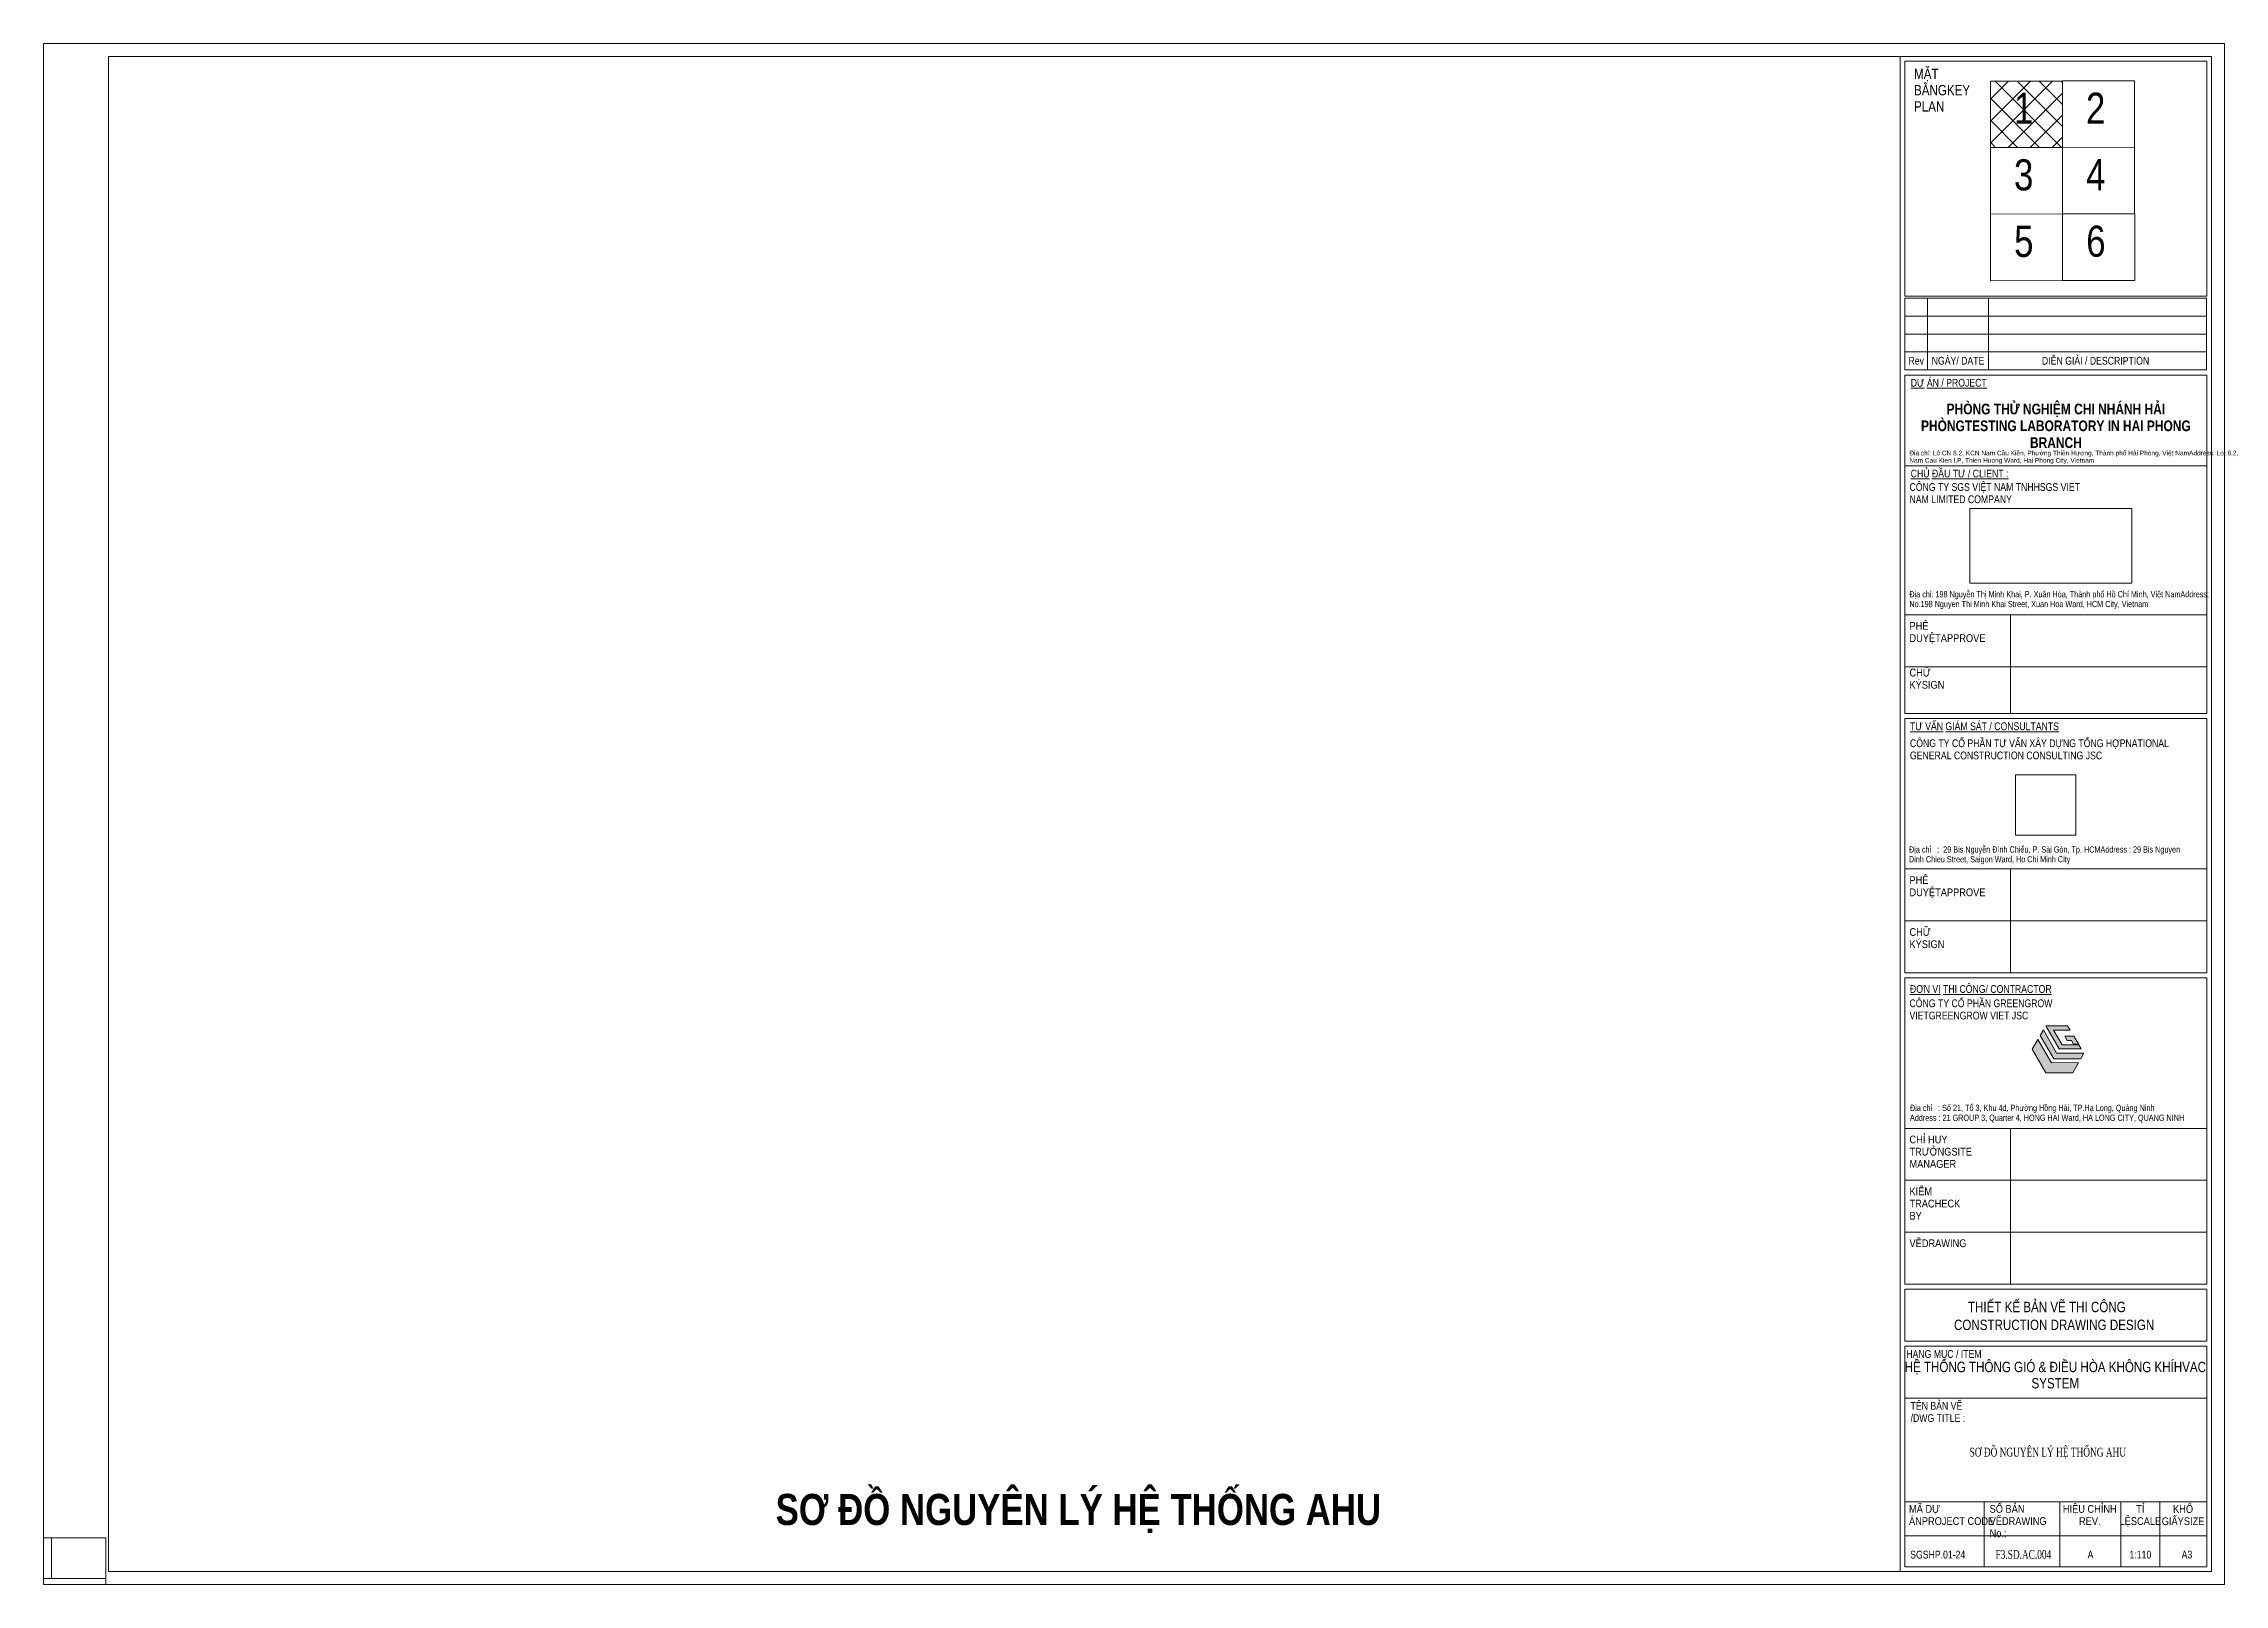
# Paper-space layout 'Layout1' of a CAD drawing. Header units: millimetres. Extents: x 0 to 421, y 0 to 297.
# The model-space entities are those that its viewports show. They can reach past a viewport. Long polylines and large blocks are cut down to what shows.
import ezdxf

# ---------------------------------------------------------------- set-up
doc = ezdxf.new("R2010")
doc.units = ezdxf.units.MM
doc.linetypes.add('IMPORT-DASHED _2_', pattern=[19.05, 12.7, -6.35])
doc.layers.add('G-ANNO-TTLB', color=7, linetype='Continuous', lineweight=9)
doc.layers.add('G-IMPT', color=7, linetype='Continuous', lineweight=9, true_color=0x007f3f)
doc.layers.add('SGSHP_01-24-DW-AC-00-109-Rev_00-SCHEMATIC DIAGRAM DUCTING OF AHU _ PAU SYSTEM FOR H_N LAB_dwg _2_', color=7, linetype='Continuous', lineweight=5, true_color=0x767676)
doc.styles.add('Arial_10', font='arial.ttf', dxfattribs={"width": 0.8, "height": 2})
doc.styles.add('Arial_12', font='arial.ttf', dxfattribs={"width": 0.85, "height": 1.5})
doc.styles.add('Arial_13', font='arial.ttf', dxfattribs={"width": 0.8, "height": 1.5})
doc.styles.add('Arial_14', font='arial.ttf', dxfattribs={"width": 0.8, "height": 1.5})
doc.styles.add('Arial_15', font='arial.ttf', dxfattribs={"width": 0.8, "height": 1.2})
doc.styles.add('Arial_16', font='arial.ttf', dxfattribs={"width": 0.8, "height": 0.9})
doc.styles.add('Arial_17', font='arial.ttf', dxfattribs={"width": 0.8, "height": 6})
doc.styles.add('Arial_B', font='arialbd.ttf', dxfattribs={"width": 0.8, "height": 6})
doc.styles.add('Arial_B_1', font='arialbd.ttf', dxfattribs={"width": 0.8, "height": 2.063492})
doc.styles.add('Times New Roman', font='times.ttf', dxfattribs={"width": 0.7, "height": 1.7})
picture_1 = doc.add_image_def('image1.jpg', size_in_pixel=(712, 327))
picture_2 = doc.add_image_def('image2.jpg', size_in_pixel=(2048, 2048))

# ---------------------------------------------------------------- blocks, each defined once
blk = doc.blocks.new('AK_KHUNG TÊN_A3-HVAC - FRAME-A3-KHUNG SGS - HVAC_dwg-3172898-SƠ ĐỒ NGUYÊN LÝ HỆ THỐNG AHU')
at = {"layer": 'G-IMPT'}
h = blk.add_hatch(color=256, dxfattribs=at)
h.paths.add_polyline_path([(387.14, 100.55), (384.55, 105.05), (383.42, 103.19), (386.07, 98.63), (391.26, 98.63), (392.35, 100.6)])
h.paths.add_polyline_path([(393.42, 102.4), (388.16, 102.4), (385.59, 106.89), (384.95, 105.81), (387.6, 101.29), (392.82, 101.29)])
h.paths.add_polyline_path([(391.5, 105.66), (389.74, 105.65), (390.19, 104.85), (391.04, 104.85), (391.41, 104.13), (392.41, 104.13)])
h.paths.add_polyline_path([(388.66, 103.22), (386.05, 107.64), (390.28, 107.64), (390.77, 106.86), (387.57, 106.86), (389.25, 104.02), (392.44, 104.02), (392.9, 103.22)])
at = {"layer": 'G-IMPT', "color": 7}
for p, q in [((417.05, 244.46), (358.9, 244.46)), ((363.27, 235.84), (363.27, 247.91)), ((417.05, 241.01), (358.9, 241.01)), ((417.05, 237.56), (358.9, 237.56)), ((363.27, 234.11), (363.27, 235.84)), ((417.1, 215.61), (358.9, 215.61)), ((417.1, 186.9), (358.9, 186.9)), ((379.24, 167.9), (379.24, 186.9)), ((417.1, 176.9), (358.9, 176.9)), ((417.1, 137.9), (358.9, 137.9)), ((379.24, 117.9), (379.24, 137.9)), ((417.1, 127.9), (358.9, 127.9)), ((417.1, 87.9), (358.9, 87.9)), ((379.24, 57.9), (379.24, 87.9)), ((417.1, 77.9), (358.9, 77.9)), ((417.1, 67.9), (358.9, 67.9)), ((417.1, 35.9), (358.9, 35.9)), ((417.1, 15.9), (358.9, 15.9)), ((374.16, 15.9), (374.16, 3.4)), ((388.8, 15.9), (388.8, 3.4)), ((400.54, 15.9), (400.54, 3.4)), ((408.04, 3.4), (408.04, 15.9)), ((358.9, 9.34), (417.1, 9.34))]:
    blk.add_line(p, q, dxfattribs=at)
at = {"layer": 'G-IMPT', "color": 7, "flags": 128}
for points in [[(0, 294.5), (0, 297), (2.5, 297)], [(420.5, 294.5), (420.5, 297), (418, 297)], [(375.02, 234.11), (375.02, 235.84), (375.02, 247.91)], [(417.1, 117.9), (417.1, 166.9), (358.9, 166.9), (358.9, 117.9), (417.1, 117.9), (358.9, 117.9)], [(0, 2.5), (0, 0), (2.5, 0)], [(420.5, 2.5), (420.5, 0), (418, 0)]]:
    blk.add_lwpolyline(points, dxfattribs=at)
for points in [[(418, 294.5), (418, 2.5), (418, 294.5), (12.5, 294.5), (12.5, 2.5), (418, 2.5), (358, 2.5), (358, 294.5)], [(358.9, 293.6), (417.1, 293.6), (417.1, 248.33), (358.9, 248.33)], [(389.26, 276.98), (389.26, 289.81), (375.37, 289.78), (375.37, 276.95)], [(403.16, 277.01), (403.16, 289.83), (389.26, 289.81), (389.26, 276.98)], [(389.29, 264.16), (389.29, 276.98), (375.39, 276.95), (375.39, 264.13)], [(403.19, 264.18), (403.19, 277.01), (389.29, 276.98), (389.29, 264.16)], [(389.31, 251.33), (389.31, 264.16), (375.41, 264.13), (375.41, 251.3)], [(403.21, 251.36), (403.21, 264.18), (389.31, 264.16), (389.31, 251.33)], [(358.9, 247.91), (417.05, 247.91), (417.05, 234.11), (358.9, 234.11)], [(358.9, 167.9), (358.9, 233.11), (417.1, 233.11), (417.1, 167.9)], [(417.1, 57.9), (358.9, 57.9), (358.9, 116.9), (417.1, 116.9)], [(358.9, 56.9), (417.1, 56.9), (417.1, 46.9), (358.9, 46.9)], [(417.1, 3.4), (358.9, 3.4), (358.9, 45.9), (417.1, 45.9)]]:
    blk.add_lwpolyline(points, close=True, dxfattribs=at)
at = {"layer": 'G-IMPT', "flags": 128}
for points in [[(393.42, 102.4), (392.82, 101.29), (387.6, 101.29), (384.95, 105.81), (385.59, 106.89), (388.16, 102.4)], [(392.44, 104.02), (392.9, 103.22), (388.66, 103.22), (386.05, 107.64), (390.28, 107.64), (390.77, 106.86), (387.57, 106.86), (389.25, 104.02)], [(389.74, 105.65), (390.19, 104.85), (391.04, 104.85), (391.41, 104.13), (392.41, 104.13), (391.5, 105.66)], [(384.55, 105.05), (387.14, 100.55), (392.35, 100.6), (391.26, 98.63), (386.07, 98.63), (383.42, 103.19)]]:
    blk.add_lwpolyline(points, close=True, dxfattribs=at)
at = {"layer": 'G-IMPT', "color": 7, "line_spacing_factor": 0.941778}
for s, insert, char_height, width, attachment_point, style in [('M\\fArial|b0|i0|c254|p34|;\\W.8;ẶT BẰNGKEY PLAN', (360.66, 292.17), 2, 13.7607, 1, 'Arial_10'), ('1', (379.91, 287.54), 6, 4.4067, 1, 'Arial_17'), ('2', (393.81, 287.54), 6, 4.4067, 1, 'Arial_17'), ('3', (379.94, 274.71), 6, 4.4067, 1, 'Arial_17'), ('4', (393.84, 274.74), 6, 4.4067, 1, 'Arial_17'), ('5', (379.96, 261.89), 6, 4.4067, 1, 'Arial_17'), ('6', (393.86, 261.92), 6, 4.4067, 1, 'Arial_17'), ('Rev', (361.08, 236.62), 1.5, 3.5259, 2, 'Arial_13'), ('NGÀY/ DATE', (369.14, 236.62), 1.5, 12.0102, 2, 'Arial_13'), ('DI', (385.31, 236.62), 1.5, 1.9833, 1, 'Arial_13'), ('ỄN GIẢI / DESCRIPTION', (387.01, 236.62), 1.5, 22.4778, 1, 'Arial_14'), ('\\LD\\fArial|b0|i0|c254|p34|;\\W.8;Ự ÁN / PROJECT', (360.02, 232.38), 1.5, 17.3358, 1, 'Arial_13'), ('PHÒNG TH\\fArial|b1|i0|c254|p34|;\\W.8;Ử NGHIỆM CHI NHÁNH HẢI PHÒNGTESTING LABORATORY IN HAI PHONG BRANCH', (388.01, 227.6), 2.06349, 60.0867, 2, 'Arial_B_1'), ('Đ\\fArial|b0|i0|c254|p34|;\\W.8;ịa chỉ: Lô CN 8.2, KCN Nam Cầu Kiền, Phường Thiên Hương, Thành phố Hải Phòng, Việt NamAddress: Lot 8.2, Nam Cau Kien I.P, Thien Huong Ward, Hai Phong City, Vietnam', (359.75, 218.53), 0.9, 51.0158, 1, 'Arial_16'), ('\\LCH\\fArial|b0|i0|c254|p34|;\\W.8;Ủ ĐẦU TƯ / CLIENT :', (360.02, 214.88), 1.5, 22.2942, 1, 'Arial_13'), ('CÔNG TY SGS VI\\fArial|b0|i0|c254|p34|;\\W.8;ỆT NAM TNHHSGS VIET NAM LIMITED COMPANY', (359.78, 212.28), 1.5, 32.8719, 1, 'Arial_13'), ('Đ\\fArial|b0|i0|c254|p34|;\\W.8;ịa chỉ: 198 Nguyễn Thị Minh Khai, P. Xuân Hòa, Thành phố Hồ Chí Minh, Việt NamAddress: No.198 Nguyen Thi Minh Khai Street, Xuan Hoa Ward, HCM City, Vietnam', (359.75, 191.46), 1.2, 59.1187, 1, 'Arial_15'), ('PHÊ DUY\\fArial|b0|i0|c254|p34|;\\W.85;ỆTAPPROVE', (359.78, 185.51), 1.5, 12.102, 1, 'Arial_12'), ('CH\\fArial|b0|i0|c254|p34|;\\W.85;Ữ KÝSIGN', (359.78, 176.51), 1.5, 8.2639, 1, 'Arial_12'), ('\\LTƯ V\\fArial|b0|i0|c254|p34|;\\W.8;ẤN GIÁM SÁT / CONSULTANTS', (359.88, 166.16), 1.5, 33.9738, 1, 'Arial_13'), ('CÔNG TY C\\fArial|b0|i0|c254|p34|;\\W.8;Ổ PHẦN TƯ VẤN XÂY DỰNG TỔNG HỢPNATIONAL GENERAL CONSTRUCTION CONSULTING JSC', (359.87, 162.89), 1.5, 53.8806, 1, 'Arial_13'), ('Đ\\fArial|b0|i0|c254|p34|;\\W.8;ịa chỉ   :  29 Bis Nguyễn Đình Chiểu, P. Sài Gòn, Tp. HCMAddress : 29 Bis Nguyen Dinh Chieu Street, Saigon Ward, Ho Chi Minh City', (359.69, 142.26), 1.2, 53.1833, 1, 'Arial_15'), ('PHÊ DUY\\fArial|b0|i0|c254|p34|;\\W.85;ỆTAPPROVE', (359.78, 136.51), 1.5, 12.102, 1, 'Arial_12'), ('CH\\fArial|b0|i0|c254|p34|;\\W.85;Ữ KÝSIGN', (359.78, 126.51), 1.5, 8.2639, 1, 'Arial_12'), ('\\LĐƠN V\\fArial|b0|i0|c254|p34|;\\W.8;Ị THI CÔNG/ CONTRACTOR', (359.87, 115.52), 1.5, 32.3394, 1, 'Arial_13'), ('CÔNG TY C\\fArial|b0|i0|c254|p34|;\\W.8;Ổ PHẦN GREENGROW VIETGREENGROW VIET JSC', (359.78, 112.76), 1.5, 37.4997, 1, 'Arial_13'), ('Đ\\fArial|b0|i0|c254|p34|;\\W.8;ịa chỉ   : Số 21, Tổ 3, Khu 4d, Phường Hồng Hải, TP.Hạ Long, Quảng Ninh', (359.87, 92.45), 1.2, 53.58, 1, 'Arial_15'), ('Address : 21 GROUP 3, Quarter 4, HONG HAI Ward, HA LONG CITY, QUANG NINH', (359.87, 90.55), 1.2, 60.1177, 1, 'Arial_15'), ('CH\\fArial|b0|i0|c254|p34|;\\W.85;Ỉ HUY TRƯỞNGSITE MANAGER', (359.78, 86.51), 1.5, 18.7682, 1, 'Arial_12'), ('KI\\fArial|b0|i0|c254|p34|;\\W.85;ỂM TRACHECK BY', (359.78, 76.51), 1.5, 10.8165, 1, 'Arial_12'), ('V\\fArial|b0|i0|c254|p34|;\\W.85;ẼDRAWING', (359.78, 66.51), 1.5, 10.1187, 1, 'Arial_12'), ('THI\\fArial|b0|i0|c254|p34|;\\W.8;ẾT KẾ BẢN VẼ THI CÔNG', (386.26, 54.47), 2, 35.9933, 2, 'Arial_10'), ('CONSTRUCTION DRAWING DESIGN', (387.67, 51.03), 2, 45.6894, 2, 'Arial_10'), ('H\\fArial|b0|i0|c254|p34|;\\W.8;Ệ THỐNG THÔNG GIÓ & ĐIỀU HÒA KHÔNG KHÍHVAC SYSTEM', (387.9, 42.91), 2, 61.164, 2, 'Arial_10'), ('H\\fArial|b0|i0|c254|p34|;\\W.8;ẠNG MỤC / ITEM', (359.16, 45.16), 1.5, 17.1889, 1, 'Arial_13'), ('TÊN B\\fArial|b0|i0|c254|p34|;\\W.8;ẢN VẼ /DWG TITLE :', (359.99, 35.16), 1.5, 12.8917, 1, 'Arial_13'), ('MÃ D\\fArial|b0|i0|c254|p34|;\\W.85;Ự ÁNPROJECT CODE', (359.69, 15.3), 1.5, 16.4911, 1, 'Arial_12'), ('S\\fArial|b0|i0|c254|p34|;\\W.85;Ố BẢN VẼDRAWING No.:', (375.23, 15.3), 1.5, 14.5812, 1, 'Arial_12'), ('HI\\fArial|b0|i0|c254|p34|;\\W.85;ỆU CHỈNH REV.', (394.55, 15.3), 1.5, 12.3224, 2, 'Arial_12'), ('T\\fArial|b0|i0|c254|p34|;\\W.85;Ỉ LỆSCALE', (404.29, 15.3), 1.5, 6.9417, 2, 'Arial_12'), ('KH\\fArial|b0|i0|c254|p34|;\\W.85;Ổ GIẤYSIZE', (412.53, 15.28), 1.5, 10.2105, 2, 'Arial_12'), ('SGSHP.01-24', (365.23, 6.49), 1.5, 12.5611, 2, 'Arial_13'), ('A', (394.68, 6.49), 1.5, 1.3222, 2, 'Arial_13'), ('1:110', (404.31, 6.49), 1.5, 4.9583, 2, 'Arial_13'), ('A3', (413.28, 6.49), 1.5, 2.4241, 2, 'Arial_13')]:
    blk.add_mtext(s, dxfattribs=dict(at, insert=insert, char_height=char_height, width=width, attachment_point=attachment_point, style=style))
blk = doc.blocks.new('AK_KHUNG TÊN_A3-HVAC - AK_KHUNG TÊN_A3-HVAC-3080137-SƠ ĐỒ NGUYÊN LÝ HỆ THỐNG AHU')
at = {"layer": 'G-IMPT'}
h = blk.add_hatch(dxfattribs=at)
h.set_pattern_fill('FP_2', style=0, pattern_type=2)
h.set_pattern_definition([(45, (0, 0), (-2.12132, 2.12132), []), (135, (0, 0), (-2.12132, -2.12132), [])])
h.paths.add_polyline_path([(389.29, 289.78), (389.29, 276.98), (375.37, 276.98), (375.37, 289.78)])
at = {"layer": 'G-ANNO-TTLB'}
for p, q in [((2.5, 297), (0, 297)), ((0, 297), (0, 0)), ((418, 297), (2.5, 297)), ((418, 294.5), (12.5, 294.5)), ((12.5, 294.5), (12.5, 2.5)), ((418, 2.5), (418, 294.5)), ((420.5, 0), (420.5, 297)), ((389.29, 289.78), (375.37, 289.78)), ((375.37, 289.78), (375.37, 276.98)), ((389.29, 276.98), (389.29, 289.78)), ((375.37, 276.98), (389.29, 276.98)), ((0, 0), (420.5, 0)), ((12.5, 2.5), (418, 2.5))]:
    blk.add_line(p, q, dxfattribs=at)
blk.add_blockref('AK_KHUNG TÊN_A3-HVAC - FRAME-A3-KHUNG SGS - HVAC_dwg-3172898-SƠ ĐỒ NGUYÊN LÝ HỆ THỐNG AHU', (0, 0))
image = blk.add_image(picture_1, insert=(371.39, 193.01), size_in_units=(31.27, 14.36), dxfattribs=at)
image.dxf.flags = 7
image = blk.add_image(picture_2, insert=(380.22, 144.4), size_in_units=(11.66, 11.66), dxfattribs=at)
image.dxf.flags = 7
blk = doc.blocks.new('SGSHP_01-24-DW-AC-00-109-Rev_00-SCHEMATIC DIAGRAM DUCTING OF AHU _ PAU SYSTEM FOR H_N LAB_dwg _2_-3196323-SƠ ĐỒ NGUYÊN LÝ HỆ THỐNG AHU')
at = {"color": 8, "linetype": 'IMPORT-DASHED _2_', "lineweight": 5, "true_color": 0x808080}
blk.add_line((-1437.96, 0), (28611.62, 0), dxfattribs=at)
at = {"lineweight": 5, "flags": 128}
blk.add_lwpolyline([(0, 8901.89), (22618.23, 8901.89), (22618.23, -0.02), (0, -0.02), (0, 8901.89)], dxfattribs=at)

msp = doc.modelspace()

# ---------------------------------------------------------------- block references
at = {"layer": 'SGSHP_01-24-DW-AC-00-109-Rev_00-SCHEMATIC DIAGRAM DUCTING OF AHU _ PAU SYSTEM FOR H_N LAB_dwg _2_', "color": 7}
msp.add_blockref('SGSHP_01-24-DW-AC-00-109-Rev_00-SCHEMATIC DIAGRAM DUCTING OF AHU _ PAU SYSTEM FOR H_N LAB_dwg _2_-3196323-SƠ ĐỒ NGUYÊN LÝ HỆ THỐNG AHU', (0, 0), dxfattribs=at)

psp = doc.layouts.get("Layout1")

# ---------------------------------------------------------------- block references
at = {"layer": 'G-ANNO-TTLB'}
psp.add_blockref('AK_KHUNG TÊN_A3-HVAC - AK_KHUNG TÊN_A3-HVAC-3080137-SƠ ĐỒ NGUYÊN LÝ HỆ THỐNG AHU', (0, 0), dxfattribs=at)

# ---------------------------------------------------------------- texts
for s, insert, char_height, width, attachment_point, line_spacing_factor, style in [('\\pxqc,t5.22941,10.45882,15.68824,20.91765,26.14706,31.37647,36.60588,41.83529,47.06471,52.29412,57.52353,62.75294,67.98235,73.21176,78.44118,83.67059,88.9,94.12941,99.35882,104.58824,109.81765,115.04706,120.27647,125.50588,130.73529,135.96471,141.19412,146.42353,151.65294,156.88235,162.11176,167.34118;{SƠ ĐỒ NGUYÊN LÝ HỆ THỐNG AHU}', (386.45, 25.27), 1.7, 30.793, 5, 1.003553, 'Times New Roman'), ('\\pxt1.69333,3.38667,5.08,6.77333,8.46667,10.16,11.85333,13.54667,15.24,16.93333,18.62667,20.32,22.01333,23.70667,25.4,27.09333,28.78667,30.48,32.17334,33.86667,35.56,37.25334,38.94667,40.64,42.33334,44.02667,45.72,47.41334,49.10667,50.8,52.49334,54.18667;{SƠ ĐỒ NGUYÊN LÝ HỆ THỐNG AHU}', (141.15, 13.66), 6, 117.744, 4, 0.936439, 'Arial_B'), ('\\pxqc,t5.22941,10.45882,15.68824,20.91765,26.14706,31.37647,36.60588,41.83529,47.06471,52.29412,57.52353,62.75294,67.98235,73.21176,78.44118,83.67059,88.9,94.12941,99.35882,104.58824,109.81765,115.04706,120.27647,125.50588,130.73529,135.96471,141.19412,146.42353,151.65294,156.88235,162.11176,167.34118;{F3.SD.AC.004}', (381.74, 5.76), 1.7, 11.116, 5, 1.003553, 'Times New Roman')]:
    psp.add_mtext(s, dxfattribs=dict(at, insert=insert, char_height=char_height, width=width, attachment_point=attachment_point, line_spacing_factor=line_spacing_factor, style=style))

# ---------------------------------------------------------------- viewports
at = {"layer": '0'}
psp.add_viewport(center=(6, 4.5), size=(12, 9), view_center_point=(6, 4.5), view_height=12, dxfattribs=at)

doc.saveas('drawing.dxf')
